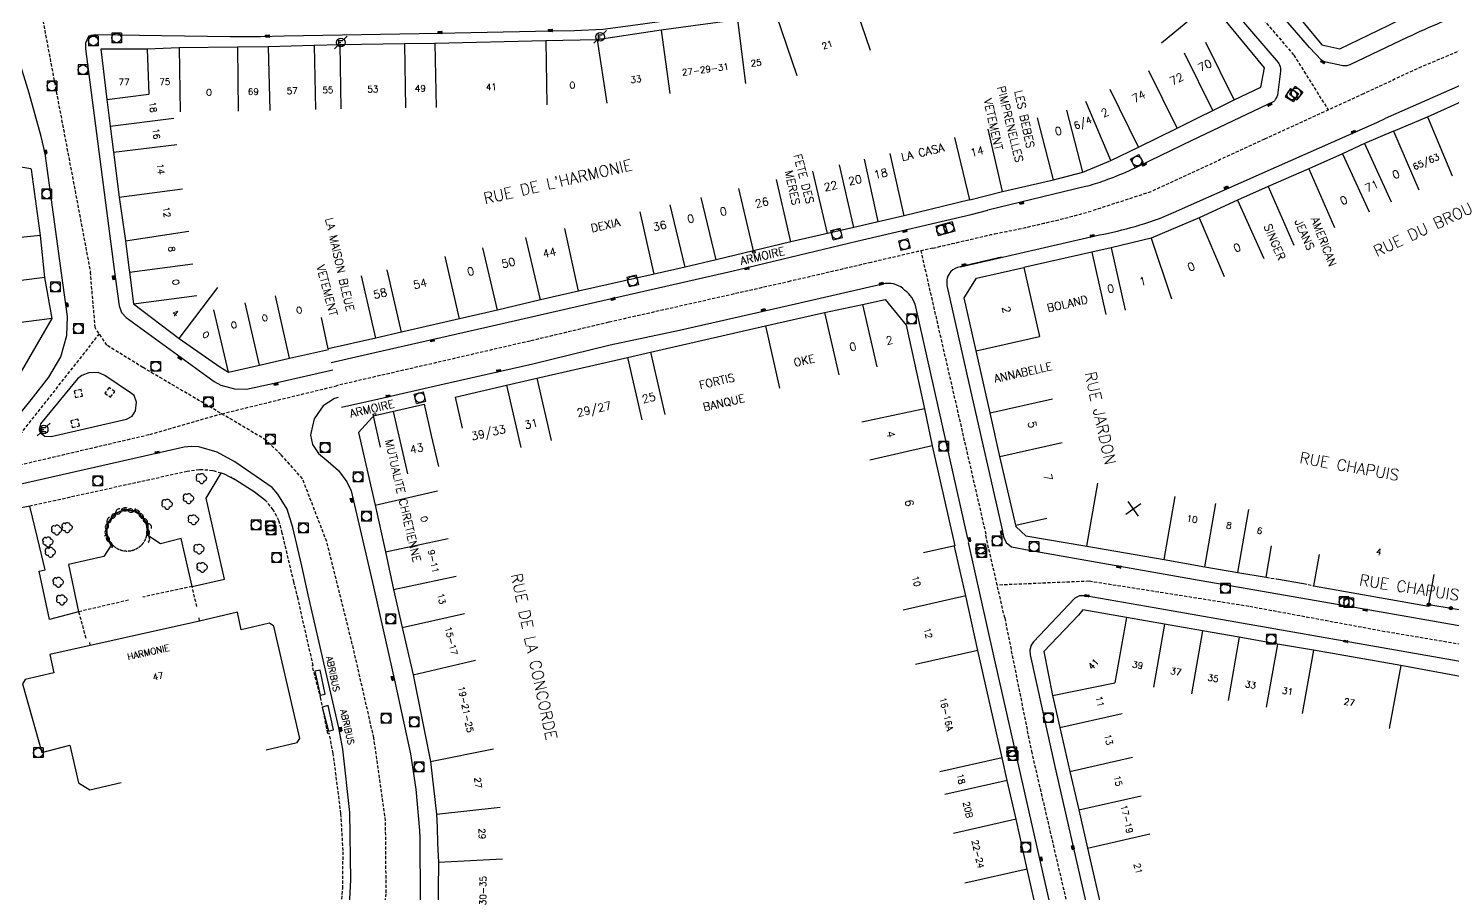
# Model space of a CAD drawing. Header units: millimetres. Extents: x 255000 to 256000, y 143000 to 144000.
# Drawn here: x 255242.5 to 255465, y 143326.7 to 143461.9 of the extents above; entities that cross this region are included whole.
import ezdxf
from ezdxf.enums import TextEntityAlignment as Align

# ---------------------------------------------------------------- set-up
doc = ezdxf.new("R2010")
doc.units = ezdxf.units.MM
doc.linetypes.add('DASHED', pattern=[0.75, 0.5, -0.25])
doc.layers.get('0').update_dxf_attribs({"linetype": 'CONTINUOUS'})
for name, color, linetype in [('W0001', 6, 'DASHED'), ('W0008', 7, 'CONTINUOUS'), ('W0100', 7, 'CONTINUOUS'), ('W0112', 1, 'DASHED'), ('W0300', 7, 'CONTINUOUS'), ('W0310', 3, 'CONTINUOUS'), ('W0322', 7, 'CONTINUOUS'), ('W0400', 7, 'CONTINUOUS'), ('W0420', 7, 'CONTINUOUS'), ('W0471', 7, 'CONTINUOUS'), ('W0984', 7, 'CONTINUOUS'), ('W0989', 7, 'CONTINUOUS'), ('W0991', 7, 'CONTINUOUS'), ('W1102', 7, 'CONTINUOUS')]:
    doc.layers.add(name, color=color, linetype=linetype)
doc.styles.get("Standard").update_dxf_attribs({"font": 'romans.shx', "width": 0.85})

# ---------------------------------------------------------------- blocks, each defined once
blk = doc.blocks.new('T420')
for p, q in [((0.75, 0.75), (-0.75, 0.75)), ((-0.75, 0.75), (-0.75, -0.75)), ((0.75, 0.75), (0.75, -0.75)), ((0.75, -0.75), (-0.75, -0.75))]:
    blk.add_line(p, q)
blk.add_ellipse((0, 0), major_axis=(-0.53, 0.53), ratio=1, start_param=3.926991, end_param=10.210176)
blk = doc.blocks.new('T400')
for p, q in [((-0.15, 0.3), (0.15, 0.3)), ((-0.15, -0.25), (-0.15, 0.3)), ((-0.15, 0.15), (0.15, 0.15)), ((-0.15, 0), (0.15, 0)), ((0.15, 0.3), (0.15, -0.25)), ((-0.15, -0.15), (0.15, -0.15)), ((-0.15, -0.25), (-0.15, -0.3)), ((-0.15, -0.3), (0.15, -0.3)), ((0.15, -0.3), (0.15, -0.25))]:
    blk.add_line(p, q)
blk = doc.blocks.new('T300')
for p, q in [((-0.8, 0.51), (-0.86, 0.34)), ((-0.86, 0.34), (-0.86, 0.17)), ((-0.86, 0.17), (-0.74, 0.06)), ((-0.69, 0.63), (-0.8, 0.51)), ((-0.8, -0.06), (-0.74, 0.06)), ((-0.74, 0.06), (-0.69, 0.11)), ((-0.57, 0.69), (-0.69, 0.63)), ((-0.46, 0.69), (-0.57, 0.69)), ((-0.29, 0.63), (-0.46, 0.69)), ((-0.29, 0.63), (-0.17, 0.74)), ((-0.23, 0.57), (-0.29, 0.63)), ((-0.17, 0.74), (-0.06, 0.8)), ((-0.06, 0.8), (0.06, 0.8)), ((0.06, 0.8), (0.23, 0.74)), ((0.23, 0.74), (0.34, 0.63)), ((0.34, 0.63), (0.4, 0.51)), ((0.46, 0.46), (0.34, 0.46)), ((0.4, 0.51), (0.4, 0.46)), ((0.57, 0.4), (0.46, 0.46)), ((0.57, 0.4), (0.69, 0.29)), ((0.69, 0.29), (0.74, 0.17)), ((0.74, 0.06), (0.69, -0.17)), ((0.74, 0.17), (0.74, 0.06)), ((-0.8, -0.17), (-0.8, -0.06)), ((-0.8, -0.23), (-0.8, -0.17)), ((-0.74, -0.34), (-0.8, -0.23)), ((-0.69, -0.4), (-0.74, -0.34)), ((-0.51, -0.46), (-0.69, -0.4)), ((-0.4, -0.46), (-0.51, -0.46)), ((-0.4, -0.46), (-0.34, -0.46)), ((-0.34, -0.46), (-0.34, -0.4)), ((-0.34, -0.51), (-0.34, -0.46)), ((-0.29, -0.63), (-0.34, -0.51)), ((-0.17, -0.74), (-0.29, -0.63)), ((-0.06, -0.8), (-0.17, -0.74)), ((0.06, -0.8), (-0.06, -0.8)), ((0.17, -0.74), (0.06, -0.8)), ((0.23, -0.69), (0.17, -0.74)), ((0.29, -0.46), (0.23, -0.46)), ((0.29, -0.63), (0.23, -0.69)), ((0.46, -0.4), (0.29, -0.46)), ((0.34, -0.51), (0.29, -0.63)), ((0.34, -0.51), (0.34, -0.46)), ((0.57, -0.34), (0.46, -0.4)), ((0.63, -0.29), (0.57, -0.34)), ((0.69, -0.17), (0.63, -0.29))]:
    blk.add_line(p, q)
blk = doc.blocks.new('T471')
for p, q in [((-0.333334, 0.333334), (-0.333334, -0.333334)), ((-0.333334, 0.333334), (0.333334, 0.333334)), ((-0.333334, 0), (0, 0)), ((0.500001, 0.500001), (1.000002, 1.000002)), ((-0.500001, -0.500001), (-1.000002, -1.000002)), ((-0.333334, -0.333334), (0.333334, -0.333334))]:
    blk.add_line(p, q)
blk.add_ellipse((0, 0), major_axis=(0.471405, 0.471405), ratio=1, start_param=5.4977871438, end_param=11.780972451)
blk = doc.blocks.new('t322o')
at = {"color": 0, "linetype": 'Continuous'}
for radius in [0.25, 0.15]:
    blk.add_circle((0, 0), radius, dxfattribs=at)
blk = doc.blocks.new('t310o')
at = {"color": 0, "linetype": 'Continuous'}
for centre, start, end in [((-0.5, 0.38), 216.8699, 323.1304), ((0.5, -0.37), 36.8699, 143.1303)]:
    blk.add_arc(centre, 0.625, start, end, dxfattribs=at)
blk = doc.blocks.new('t991o')
at = {"color": 0, "linetype": 'Continuous'}
for p, q in [((-1, 1), (1, -1)), ((-1, -1), (1, 1))]:
    blk.add_line(p, q, dxfattribs=at)

msp = doc.modelspace()

# ---------------------------------------------------------------- linework, layer by layer
at = {"layer": 'W0001'}
for p, q in [((255238.67, 143495.51), (255252.23, 143423.82)), ((255392.17, 143382.86), (255382.01, 143427.15)), ((255236.64, 143392.59), (255253.63, 143414.16)), ((255272.75, 143401.69), (255290.67, 143406.08)), ((255395.08, 143369.79), (255392.09, 143382.83))]:
    msp.add_line(p, q, dxfattribs=at)
msp.add_lwpolyline([(255573.08, 143486.92), (255564.27, 143485.84), (255542.34, 143482.87), (255529.19, 143481.13), (255521.43, 143479.78, 0.042056), (255511.03, 143476.54, 0.0106), (255492.87, 143469.29), (255474.77, 143462), (255460.18, 143455.89), (255451.13, 143451.7), (255435.67, 143444.6), (255417.92, 143436.38), (255408.79, 143433.41, -0.02142), (255393.51, 143429.82, -0.000514), (255383.86, 143427.58, 0.000437), (255374.2, 143425.34), (255361.56, 143422.39), (255333.21, 143415.99), (255320.91, 143413.06), (255290.67, 143406.08)], format="xyb", dxfattribs=at)
for points in [[(255419.19, 143482.27), (255429.63, 143470.1), (255440.24, 143457.74), (255445.62, 143449.17)], [(255297.31, 143317.26), (255298.44, 143326.86), (255298.34, 143338.1), (255296.5, 143351.08), (255293.33, 143364.98), (255289.14, 143381.74), (255285.36, 143391.55), (255281.99, 143395.33), (255279.64, 143397.58), (255275.75, 143399.92), (255260.43, 143408.92), (255254.81, 143412.39), (255252.97, 143415.15), (255252.23, 143423.82)], [(255272.75, 143401.69), (255261.35, 143398.39), (255236.11, 143392.47), (255204.47, 143385.37)], [(255469.32, 143365.15), (255454.49, 143367.65), (255433.22, 143371.59), (255408.25, 143375.53), (255393.9, 143374.92)], [(255395.08, 143369.79), (255399.24, 143348.98), (255406.9, 143316.12), (255415.22, 143280.23), (255421.93, 143246.59)]]:
    msp.add_lwpolyline(points, dxfattribs=at)
at = {"layer": 'W0008'}
for p, q in [((255453.24, 143447.18), (255454.54, 143447.83)), ((255389.83, 143432.83), (255392.44, 143433.49)), ((255289.86, 143409.72), (255295.51, 143410.99)), ((255297.29, 143404), (255291.44, 143402.69)), ((255437.52, 143375.91), (255441.77, 143375.2))]:
    msp.add_line(p, q, dxfattribs=at)
for points in [[(255478.01, 143468.28), (255468.93, 143464.97), (255466.91, 143464.26, 0.013368), (255463.17, 143462.81, 0.012532), (255458.04, 143460.52), (255449.01, 143456.21, -0.088628), (255448.39, 143456.06, -0.077714), (255447.72, 143456.09), (255445.24, 143456.64, -0.047364), (255444.91, 143456.75, -0.104594), (255444.57, 143456.93), (255442.69, 143458.92), (255432.32, 143470.94), (255420.74, 143484.54)], [(255417.63, 143480, -0.014024), (255417.92, 143479.79, -0.051582), (255418.25, 143479.52), (255426.94, 143469.27), (255437.8, 143456.56, -0.116594), (255438.11, 143455.88, -0.091328), (255438.15, 143455.21), (255437.69, 143451.47, -0.108242), (255437.42, 143450.94, -0.159723), (255437.11, 143450.49), (255424.3, 143444.4), (255414.4, 143439.62, -0.026258), (255410.65, 143438.11, -0.027074), (255407.71, 143437.18), (255392.44, 143433.49)], [(255529.74, 143476.98), (255522.76, 143476.09, 0.017106), (255519.92, 143475.68, 0.025111), (255516.36, 143474.77, 0.02875), (255512.41, 143473.36), (255494.46, 143465.51), (255476.64, 143457.58), (255454.54, 143447.83)], [(255388.19, 143424.66), (255409.87, 143429.63, 0.016469), (255415.48, 143430.96, 0.031684), (255421.44, 143433.13), (255437.53, 143440.28), (255453.24, 143447.18)], [(255394.58, 143426.14), (255388.13, 143424.65, 0.166495), (255386.67, 143423.92, 0.231647), (255386.05, 143421.74), (255389.46, 143406.46), (255394.71, 143383.37)], [(255389.34, 143382.19), (255381.17, 143418.4, 0.172662), (255379.49, 143420.98, 0.229841), (255376.45, 143422.04), (255362.41, 143418.82), (255344.28, 143414.7), (255333.44, 143412.42), (255321.34, 143409.45), (255306.83, 143406.14), (255297.29, 143404)]]:
    msp.add_lwpolyline(points, format="xyb", dxfattribs=at)
for points in [[(255389.07, 143475.69), (255379.78, 143472.48), (255364.4, 143467.16), (255362.08, 143466.41), (255359.23, 143465.61), (255357.21, 143465.21), (255354.26, 143464.75), (255337.38, 143462.41), (255332.3, 143461.73), (255327.86, 143461.5), (255324.3, 143461.46), (255306.62, 143461.12), (255282.49, 143460.7), (255278.79, 143460.6), (255274.09, 143460.58), (255263.34, 143460.74), (255253.07, 143460.88), (255252.37, 143460.77), (255251.82, 143460.45), (255251.46, 143459.61), (255251.45, 143458.7), (255255.94, 143424.23)], [(255247.76, 143423.31), (255245.14, 143442.34), (255244.54, 143445), (255242.67, 143451.77), (255240.73, 143458.04)], [(255153.8, 143433.95), (255172.64, 143425.43), (255201.88, 143412.32), (255228.31, 143400.75), (255235.14, 143397.69), (255236.44, 143397.65), (255237.99, 143398.27), (255239.29, 143399.27), (255242.95, 143403.86), (255245.75, 143407.39), (255247.61, 143410.57), (255248.53, 143413.92), (255248.64, 143416.89), (255247.76, 143423.31)], [(255295.51, 143410.99), (255315.01, 143415.42), (255332.98, 143419.56), (255352.42, 143423.98), (255371.96, 143428.64), (255389.83, 143432.83)], [(255255.94, 143424.23), (255256.7, 143418.55), (255257.08, 143417.52), (255257.8, 143416.72), (255271.58, 143406.73)], [(255257.89, 143400.84), (255258.76, 143401.31), (255259.26, 143402.16), (255259.45, 143403.51), (255259.08, 143404.55), (255258.67, 143404.87), (255254.49, 143407.66), (255253.44, 143408.13), (255251.98, 143408.09), (255250.89, 143407.67), (255250.19, 143407.16), (255245.16, 143400.99), (255244.44, 143400.1), (255244.31, 143399.69), (255244.47, 143398.64), (255245.13, 143398.17), (255246.11, 143398.14), (255257.89, 143400.84)], [(255271.58, 143406.73), (255272.59, 143406.15), (255274.74, 143405.58), (255276.63, 143405.53), (255281.42, 143406.58), (255290.12, 143408.57)], [(255290.95, 143404.23), (255290.37, 143404.1), (255288.57, 143402.93), (255287.18, 143400.89), (255286.65, 143398.59), (255286.59, 143398.34)], [(255286.26, 143373.42), (255285.28, 143377.96), (255283.85, 143383.95), (255282.98, 143386.77), (255281.51, 143389.13), (255280.6, 143390.17), (255274.79, 143394.17), (255272.01, 143395.69), (255269.16, 143396.51), (255268.04, 143396.6), (255266.9, 143396.46), (255236.05, 143389.51)], [(255286.59, 143398.34), (255286.95, 143396.89), (255287.84, 143395.47), (255289.39, 143394.24), (255291, 143392.82), (255292.29, 143391.06), (255292.97, 143389.65), (255296.43, 143374.64), (255299.83, 143359.62), (255302.24, 143348.56), (255303.07, 143343.06), (255303.64, 143336.59), (255303.68, 143335.4)], [(255268.12, 143374.71), (255273.17, 143375.85), (255270.3, 143388.52), (255272.67, 143392.4)], [(255279.62, 143388.11), (255278.73, 143388.79), (255277.95, 143389.37), (255274.96, 143391.33), (255273.2, 143392.27), (255272.67, 143392.4)], [(255242.74, 143387.25), (255238.37, 143386.35), (255237.97, 143386.22)], [(255255.59, 143381.3), (255254.34, 143379.41), (255248.82, 143378.14), (255250.38, 143370.76), (255245.82, 143369.54), (255244.2, 143377.09), (255245.16, 143377.3), (255243.98, 143382.3), (255242.74, 143387.25)], [(255394.68, 143383.36), (255394.74, 143383.14), (255394.93, 143382.36), (255395.29, 143381.58), (255396.13, 143380.9), (255398.89, 143380.36)], [(255268.12, 143374.71), (255266.4, 143382.2), (255263.16, 143381.39), (255261.06, 143382.8)], [(255412.99, 143277.35), (255405.32, 143311.2), (255393.37, 143363.89), (255389.41, 143381.57)], [(255398.89, 143380.36), (255425.44, 143375.68), (255452.11, 143371.05), (255469.6, 143368.01)], [(255285.66, 143295.02), (255286.65, 143297.69), (255290.55, 143309.86), (255291.84, 143316.02), (255292.53, 143321.78), (255292.93, 143328.86), (255292.75, 143339.38), (255291.68, 143349.31), (255291.06, 143352.62), (255286.26, 143373.42)], [(255417.22, 143371.59), (255408.85, 143373.05), (255407.49, 143373.27), (255406.78, 143373.23), (255406.04, 143372.87), (255399.58, 143366.06), (255399.2, 143365.53), (255398.98, 143364.74), (255399.07, 143364.04), (255402.93, 143346.6), (255413.07, 143302.1), (255418.82, 143276.96), (255419.01, 143275.87)], [(255469.04, 143362.5), (255468.02, 143362.68), (255417.22, 143371.59)], [(255303.68, 143335.4), (255303.76, 143325.83), (255303.03, 143317.81), (255301.81, 143311.14), (255300.5, 143306.14), (255292.9, 143280.32), (255291.86, 143275.99), (255291.2, 143270.46), (255290.84, 143261.37), (255291.05, 143254.09), (255292.36, 143244.57), (255293.83, 143237.28), (255295.44, 143231.29), (255296.56, 143228.09), (255298.29, 143224.12)]]:
    msp.add_lwpolyline(points, dxfattribs=at)
at = {"layer": 'W0100'}
for p, q in [((255389.65, 143435.14), (255394.74, 143436.42)), ((255289.38, 143411.85), (255288.31, 143416.74)), ((255296.38, 143401.35), (255304.36, 143403.19)), ((255304.36, 143403.19), (255305.48, 143398.32)), ((255309.21, 143404.31), (255310.33, 143399.46)), ((255296.38, 143401.35), (255297.5, 143396.48)), ((255396.79, 143384.27), (255401.66, 143385.39)), ((255387.27, 143381.08), (255382.4, 143379.98))]:
    msp.add_line(p, q, dxfattribs=at)
for points in [[(255394.74, 143436.42), (255402.69, 143438.26), (255407.27, 143439.43), (255411.65, 143441.28), (255415.97, 143443.36), (255422.03, 143446.33), (255430.92, 143450.72), (255435.1, 143452.74), (255435.69, 143455.73), (255430.27, 143462.3), (255427.3, 143465.95), (255421.02, 143473.62), (255417.17, 143478.21)], [(255455.8, 143445.86), (255461.14, 143448.09), (255470.15, 143452.17), (255477.42, 143455.39), (255482.62, 143457.65), (255487.44, 143459.71), (255496.47, 143463.73), (255501.41, 143465.95), (255506.32, 143468.12), (255515.11, 143472.01), (255517.61, 143473.16), (255520.4, 143473.62), (255524.59, 143474.07), (255530.08, 143474.78), (255535.03, 143475.45)], [(255439.15, 143465.94), (255444.64, 143459.34), (255447.46, 143458.69), (255455.01, 143462.35), (255460.4, 143465.03), (255465.01, 143467.74)], [(255353.33, 143463.22), (255341.42, 143461.62), (255331.41, 143460.11), (255323.37, 143459.96), (255306.04, 143459.56), (255301.29, 143459.48), (255291.2, 143459.33), (255287.16, 143459.24), (255279.99, 143459.05), (255275.2, 143458.99), (255266.11, 143458.85), (255261.1, 143458.67), (255253.84, 143458.65), (255254.8, 143450.82), (255255.33, 143446.64), (255255.82, 143442.56), (255256.71, 143435.56), (255257.73, 143428.73), (255258.23, 143424.49)], [(255455.8, 143445.86), (255451.31, 143443.9), (255447.86, 143442.33), (255442.61, 143439.97), (255436.24, 143437.2), (255431.46, 143435.05), (255425.45, 143432.33), (255417.95, 143429.15), (255411.7, 143427.61), (255408.69, 143426.93), (255398.06, 143424.53)], [(255245.1, 143423.01), (255244.43, 143429.57), (255243.01, 143439.85), (255242.92, 143439.96), (255232.11, 143441.81), (255231.27, 143436.88)], [(255154.87, 143436.17), (255158.1, 143434.63), (255171.21, 143428.79), (255178.75, 143425.42), (255183.88, 143423.14), (255189.03, 143420.84), (255194.2, 143418.54), (255199.71, 143416.08), (255206.51, 143413.05), (255213.16, 143410.08), (255218.41, 143407.74), (255223.54, 143405.46), (255236.36, 143399.74), (255238.95, 143404.08), (255241.45, 143408.28), (255246.23, 143416.58), (255245.1, 143423.01), (255245.1, 143423.01)], [(255389.65, 143435.14), (255379.38, 143432.61), (255371.48, 143430.82), (255361.68, 143428.55), (255355.84, 143427.16), (255349.99, 143425.77), (255345.15, 143424.6), (255340.33, 143423.5), (255328.51, 143420.87), (255322.54, 143419.48), (255315.81, 143417.9), (255309.89, 143416.54), (255300.85, 143414.43), (255296.84, 143413.49), (255289.38, 143411.85)], [(255258.23, 143424.49), (255258.31, 143423.82), (255258.95, 143418.89), (255266.1, 143413.45), (255272.44, 143409.04), (255273.79, 143408.18)], [(255396.79, 143384.27), (255394.32, 143395.01), (255392.79, 143401.82), (255390.6, 143411.55), (255388.74, 143419.8), (255390.68, 143422.86), (255398.06, 143424.53)], [(255309.21, 143404.31), (255317.25, 143406.17), (255321.95, 143407.25), (255336.14, 143410.49), (255339.74, 143411.32), (255357.68, 143415.42), (255366.94, 143417.54), (255372.87, 143418.79), (255376.38, 143419.57), (255379.67, 143415.54), (255382.52, 143402.46), (255383.75, 143396.67), (255387.27, 143381.08)], [(255273.79, 143408.18), (255278.67, 143409.31), (255283.35, 143410.36), (255289.41, 143411.72)], [(255296.42, 143401.15), (255296.25, 143401.11), (255294.09, 143398.78)], [(255294.09, 143398.78), (255296.74, 143387.4), (255298.33, 143380.1), (255299.59, 143374.23), (255300.93, 143368.28), (255302.66, 143360.92), (255305.38, 143347.38), (255306.29, 143339.15), (255306.38, 143337.08), (255306.46, 143334.62)], [(255396.75, 143384.25), (255396.79, 143384.07), (255398.36, 143382.64)], [(255410.78, 143276.53), (255408.68, 143285.82), (255406.88, 143293.82), (255404.88, 143302.71), (255398.6, 143330.55), (255396.85, 143338.33), (255395.48, 143344.41), (255394.67, 143347.96), (255390.9, 143364.7), (255388.98, 143373.23), (255387.24, 143380.94)], [(255398.36, 143382.64), (255407.93, 143380.99), (255420.01, 143378.9), (255426.34, 143377.8), (255431.5, 143376.91), (255435.93, 143376.14), (255436.78, 143381.07)], [(255444.19, 143379.73), (255443.32, 143374.81), (255461.3, 143371.65), (255462.16, 143376.58)], [(255275.21, 143370.71), (255269.26, 143369.31), (255245.88, 143364.06), (255246.49, 143361.24)], [(255279.68, 143349.2), (255284.55, 143350.32), (255284.93, 143350.96), (255280.91, 143368.49), (255280.23, 143368.96), (255275.8, 143367.96), (255275.21, 143370.71)], [(255406.58, 143370.25), (255401.17, 143364.57), (255402.55, 143357.7), (255403.7, 143352.66), (255405.27, 143345.8), (255406.64, 143339.79), (255408, 143333.84), (255410.19, 143324.28), (255412.45, 143314.42), (255414.5, 143305.45), (255416.77, 143295.54), (255419, 143285.77), (255420.39, 143279.7), (255420.85, 143277.69)], [(255468.48, 143360.24), (255456.96, 143362.34), (255443.3, 143364.74), (255437.68, 143365.72), (255431.71, 143366.77), (255426, 143367.77), (255420.06, 143368.81), (255414.09, 143369.86), (255407.27, 143371.06), (255406.58, 143370.25)], [(255246.49, 143361.24), (255242.04, 143360.17), (255241.61, 143359.48), (255244.65, 143348.76)], [(255288.11, 143357.72), (255288.92, 143357.9), (255288.14, 143361.65), (255287.29, 143361.46), (255288.11, 143357.72)], [(255289.42, 143352.11), (255290.22, 143352.33), (255289.36, 143356.09), (255288.41, 143355.83), (255289.42, 143352.11)], [(255244.65, 143348.76), (255249.02, 143349.94), (255250.38, 143344.05), (255252.16, 143342.94), (255257.03, 143344.07)], [(255306.46, 143334.62), (255306.62, 143331.64), (255306.51, 143322.92), (255305.59, 143316.03), (255304.26, 143309.26), (255303.48, 143306.71), (255300.65, 143296.99), (255300.54, 143297.02), (255299.08, 143291.99), (255299.23, 143291.96), (255295.2, 143278.61), (255294.48, 143275.54), (255293.52, 143265.5), (255293.88, 143265.5), (255293.72, 143258.58), (255294.22, 143251.91), (255293.93, 143251.84), (255294.67, 143246.53), (255295.06, 143246.59), (255295.47, 143243.64), (255296.14, 143239.98), (255297.92, 143232.8), (255300.62, 143225.61), (255301.32, 143223.86)]]:
    msp.add_lwpolyline(points, dxfattribs=at)
at = {"layer": 'W0112'}
for p, q in [((255356.03, 143427.1), (255355.64, 143427.01)), ((255355.64, 143427.01), (255355.69, 143426.77)), ((255356.09, 143426.86), (255355.69, 143426.77)), ((255356.03, 143427.1), (255356.09, 143426.86)), ((255296.38, 143401.65), (255296.77, 143401.74)), ((255296.45, 143401.36), (255296.38, 143401.65)), ((255296.77, 143401.74), (255296.84, 143401.45)), ((255274.96, 143391.33), (255274.14, 143391.8)), ((255278.73, 143388.79), (255277.95, 143389.37)), ((255435.93, 143376.14), (255437.52, 143375.91)), ((255441.77, 143375.2), (255443.32, 143374.81)), ((255269.26, 143369.31), (255269.2, 143369.81)), ((255252.18, 143365.47), (255252.13, 143365.98))]:
    msp.add_line(p, q, dxfattribs=at)
for points in [[(255249.89, 143404.22), (255250.98, 143404.44), (255250.76, 143405.47), (255249.68, 143405.25), (255249.89, 143404.22)], [(255254.5, 143404.91), (255255.38, 143404.28), (255256.02, 143405.16), (255255.14, 143405.8), (255254.5, 143404.91)], [(255249.4, 143399.55), (255250.54, 143399.81), (255250.28, 143400.86), (255249.16, 143400.61), (255249.4, 143399.55)], [(255273.2, 143392.27), (255272.67, 143392.4), (255271.33, 143392.8), (255269.25, 143392.96), (255267.36, 143392.68), (255242.74, 143387.25)], [(255284.66, 143372.8), (255284, 143375.44), (255282.2, 143383.06), (255281.68, 143385), (255280.78, 143386.7), (255279.62, 143388.11)], [(255268.84, 143371.57), (255268.12, 143374.71), (255260.43, 143373.04)], [(255258.19, 143372.57), (255250.38, 143370.76), (255251.5, 143366.61)], [(255285.61, 143298.64), (255287.28, 143302.95), (255289.02, 143309.22), (255290.42, 143315.38), (255291.2, 143321.37), (255291.64, 143327.52), (255291.71, 143333.45), (255291.36, 143339.25), (255290.17, 143348.63), (255289.53, 143351.72), (255289.31, 143351.75), (255288.25, 143357.17), (255286.89, 143362.34), (255287.03, 143362.34), (255284.66, 143372.8)]]:
    msp.add_lwpolyline(points, dxfattribs=at)
msp.add_lwpolyline([(255254.86, 143382.7, 0.049129), (255255.06, 143382.11, 0.049129), (255255.37, 143381.57, 0.049128), (255255.78, 143381.1, 0.049127), (255256.28, 143380.73, 0.049126), (255256.84, 143380.45, 0.049125), (255257.44, 143380.29, 0.049125), (255258.06, 143380.25, 0.049124), (255258.67, 143380.33, 0.049124), (255259.26, 143380.53, 0.049125), (255259.8, 143380.84, 0.049125), (255260.27, 143381.25, 0.049126), (255260.65, 143381.75, 0.049127), (255260.92, 143382.31, 0.049128), (255261.08, 143382.91, 0.049129), (255261.12, 143383.53, 0.049129), (255261.04, 143384.15, 0.049129), (255260.84, 143384.74, 0.049129), (255260.53, 143385.27, 0.049128), (255260.12, 143385.74, 0.049127), (255259.62, 143386.12, 0.049126), (255259.07, 143386.39, 0.049125), (255258.47, 143386.55, 0.049125), (255257.84, 143386.59, 0.049124), (255257.23, 143386.51, 0.049124), (255256.64, 143386.31, 0.049125), (255256.1, 143386, 0.049125), (255255.63, 143385.59, 0.049126), (255255.25, 143385.1, 0.049127), (255254.98, 143384.54, 0.049128), (255254.82, 143383.94, 0.049129), (255254.78, 143383.32, 0.049129)], format="xyb", close=True, dxfattribs=at)
at = {"layer": 'W0310'}
msp.add_lwpolyline([(255261.24, 143382.61), (255261.23, 143384.45), (255259.7, 143386.33), (255257.6, 143386.77), (255256.19, 143386.12), (255255, 143384.82), (255254.67, 143383.54), (255254.92, 143382.29), (255255.42, 143381.13)], dxfattribs=at)
at = {"layer": 'W0322'}
msp.add_line((255461.34, 143371.88), (255468.93, 143370.65), dxfattribs=at)
at = {"layer": 'W1102'}
for p, q in [((255370.82, 143467.93), (255374.06, 143458.48)), ((255427.3, 143465.95), (255419.56, 143459.62)), ((255353.33, 143463.22), (255354.58, 143453.3)), ((255359.37, 143464.01), (255362.62, 143454.55)), ((255341.42, 143461.62), (255342.75, 143451.71)), ((255266.11, 143458.85), (255266.26, 143448.85)), ((255275.2, 143458.99), (255275.33, 143448.99)), ((255279.99, 143459.05), (255280.25, 143449.06)), ((255287.16, 143459.24), (255287.38, 143449.24)), ((255291.2, 143459.33), (255291.36, 143449.33)), ((255301.29, 143459.48), (255301.44, 143449.48)), ((255306.04, 143459.56), (255306.27, 143449.56)), ((255323.37, 143459.96), (255323.56, 143449.96)), ((255331.41, 143460.11), (255332.91, 143450.22)), ((255430.92, 143450.72), (255426.49, 143459.69)), ((255261.1, 143458.67), (255261.35, 143451.63)), ((255427.61, 143449.08), (255423.17, 143458.04)), ((255422.03, 143446.33), (255417.6, 143455.29)), ((255415.97, 143443.36), (255411.57, 143452.34)), ((255254.8, 143450.82), (255261.35, 143451.63)), ((255411.65, 143441.28), (255407.75, 143450.49)), ((255255.33, 143446.64), (255265.25, 143447.89)), ((255402.69, 143438.26), (255400.22, 143447.95)), ((255407.27, 143439.43), (255404.8, 143449.12)), ((255461.14, 143448.09), (255464.99, 143438.86)), ((255394.74, 143436.42), (255392.49, 143446.17)), ((255455.8, 143445.86), (255459.8, 143436.7)), ((255255.82, 143442.56), (255265.75, 143443.75)), ((255389.65, 143435.14), (255387.26, 143444.85)), ((255451.31, 143443.9), (255455.46, 143434.8)), ((255375.32, 143431.71), (255373.17, 143441.48)), ((255379.38, 143432.61), (255377.17, 143442.36)), ((255447.86, 143442.33), (255452.01, 143433.23)), ((255367.37, 143429.87), (255365.11, 143439.61)), ((255371.48, 143430.82), (255369.27, 143440.57)), ((255442.61, 143439.97), (255446.61, 143430.8)), ((255256.71, 143435.56), (255266.63, 143436.82)), ((255355.84, 143427.16), (255353.53, 143436.89)), ((255361.68, 143428.55), (255359.42, 143438.29)), ((255436.24, 143437.2), (255440.24, 143428.03)), ((255345.15, 143424.6), (255342.8, 143434.32)), ((255349.99, 143425.77), (255347.67, 143435.49)), ((255431.46, 143435.05), (255435.58, 143425.94)), ((255340.33, 143423.5), (255338.11, 143433.25)), ((255425.45, 143432.33), (255429.36, 143423.12)), ((255257.73, 143428.73), (255267.62, 143430.21)), ((255328.51, 143420.87), (255326.34, 143430.64)), ((255244.43, 143429.57), (255234.48, 143428.56)), ((255315.81, 143417.9), (255313.53, 143427.64)), ((255322.54, 143419.48), (255320.26, 143429.22)), ((255411.7, 143427.61), (255413.9, 143417.86)), ((255417.95, 143429.15), (255421.13, 143419.67)), ((255309.89, 143416.54), (255307.65, 143426.29)), ((255408.69, 143426.93), (255410.89, 143417.18)), ((255258.31, 143423.82), (255268.23, 143425.1)), ((255296.84, 143413.49), (255294.56, 143423.22)), ((255300.85, 143414.43), (255298.57, 143424.16)), ((255398.06, 143424.53), (255400.49, 143413.77)), ((255245.1, 143423.01), (255235.39, 143421.78)), ((255266.1, 143413.45), (255272.16, 143421.4)), ((255258.95, 143418.89), (255268.87, 143420.17)), ((255278.67, 143409.31), (255276.41, 143419.05)), ((255283.35, 143410.36), (255281.16, 143420.12)), ((255372.87, 143418.79), (255375.09, 143409.04)), ((255246.23, 143416.58), (255236.52, 143415.34)), ((255273.79, 143408.18), (255271.53, 143417.92)), ((255366.94, 143417.54), (255369.17, 143407.79)), ((255357.68, 143415.42), (255359.91, 143405.68)), ((255390.6, 143411.55), (255400.49, 143413.77)), ((255336.14, 143410.49), (255338.37, 143400.75)), ((255339.74, 143411.32), (255341.98, 143401.57)), ((255317.25, 143406.17), (255319.5, 143396.42)), ((255321.95, 143407.25), (255324.2, 143397.51)), ((255392.79, 143401.82), (255402.55, 143404.01)), ((255299.51, 143402.07), (255301.76, 143392.33)), ((255382.52, 143402.46), (255372.74, 143400.38)), ((255305.48, 143398.32), (255306.6, 143393.45)), ((255383.75, 143396.67), (255374, 143394.46)), ((255394.32, 143395.01), (255404.07, 143397.2)), ((255407.93, 143380.99), (255409.64, 143390.84)), ((255296.74, 143387.4), (255306.48, 143389.67)), ((255420.01, 143378.9), (255421.72, 143388.75)), ((255426.34, 143377.8), (255428.05, 143387.66)), ((255431.5, 143376.91), (255433.21, 143386.76)), ((255298.33, 143380.1), (255308.1, 143382.23)), ((255299.59, 143374.23), (255309.37, 143376.33)), ((255388.98, 143373.23), (255379.22, 143371.03)), ((255300.93, 143368.28), (255310.69, 143370.48)), ((255414.09, 143369.86), (255412.3, 143359.65)), ((255420.06, 143368.81), (255418.33, 143358.96)), ((255426, 143367.77), (255424.27, 143357.92)), ((255431.71, 143366.77), (255429.99, 143356.92)), ((255437.68, 143365.72), (255435.95, 143355.87)), ((255302.66, 143360.92), (255312.4, 143363.21)), ((255390.9, 143364.7), (255381.15, 143362.5)), ((255443.3, 143364.74), (255441.57, 143354.89)), ((255456.96, 143362.34), (255455.17, 143352.51)), ((255402.55, 143357.7), (255412.3, 143359.65)), ((255403.7, 143352.66), (255413.45, 143354.89)), ((255305.38, 143347.38), (255315.18, 143349.35)), ((255394.67, 143347.96), (255384.92, 143345.77)), ((255405.27, 143345.8), (255415.02, 143348.03)), ((255395.48, 143344.41), (255385.72, 143342.21)), ((255406.64, 143339.79), (255416.39, 143342.02)), ((255306.29, 143339.15), (255316.23, 143340.25)), ((255396.85, 143338.33), (255387.09, 143336.13)), ((255408, 143333.84), (255417.75, 143336.07)), ((255306.62, 143331.64), (255316.6, 143332.14)), ((255398.6, 143330.55), (255388.85, 143328.35))]:
    msp.add_line(p, q, dxfattribs=at)

# ---------------------------------------------------------------- block references
at = {"layer": 'W0300'}
for p in [(255269.61, 143391.57), (255264.24, 143387.55), (255267.59, 143388.43), (255268.35, 143385.13), (255246.99, 143383.52), (255248.61, 143383.89), (255245.62, 143381.65), (255269.23, 143380.54), (255246, 143380.03), (255269.73, 143377.68), (255247.24, 143375.35), (255247.79, 143372.6)]:
    msp.add_blockref('T300', p, dxfattribs=at)
at = {"layer": 'W0310'}
for p, rotation in [((255254.93, 143384.55), 255.4702017246985), ((255255.49, 143385.36), 227.6848492472302), ((255256.16, 143386.09), 227.6848492472302), ((255257.06, 143386.52), 204.4776707972086), ((255258, 143386.68), 168.3241323040485), ((255258.98, 143386.48), 168.3241323040485), ((255259.87, 143386.13), 129.040984989918), ((255260.5, 143385.35), 129.040984989918), ((255261.13, 143384.57), 129.040984989918), ((255254.68, 143383.58), 255.4702017246985), ((255254.85, 143382.6), 281.1515600224431), ((255261.23, 143383.61), 90.55926858819991), ((255261.24, 143382.61), 90.55926858819991), ((255255.19, 143381.67), 293.671109979489)]:
    msp.add_blockref('t310o', p, dxfattribs=dict(at, rotation=rotation))
at = {"layer": 'W0322', "rotation": 350.8032741155426}
for p in [(255461.34, 143371.88), (255464.79, 143371.32)]:
    msp.add_blockref('t322o', p, dxfattribs=at)
at = {"layer": 'W0400'}
for p, rotation in [((255306.86, 143461.25), 90), ((255324.1, 143461.56), 90), ((255279.91, 143460.69), 91.66610756331846), ((255444.78, 143456.66), 64.14719440655728), ((255436.46, 143450.01), 294.0537082665375), ((255449.56, 143445.73), 293.3710718401297), ((255245.23, 143442.6), 12.65420080474787), ((255416.91, 143440.66), 119.1267579617164), ((255429.67, 143437.03), 297.884214956864), ((255397.74, 143434.62), 105.5435880800687), ((255379.49, 143430.24), 102.7669795786752), ((255408.75, 143429.49), 282.2776971562485), ((255255.86, 143422.99), 7.730835092309186), ((255354.8, 143424.39), 105.4129948631381), ((255388.7, 143424.96), 286.3767395639832), ((255375.79, 143422.02), 285.1266373609525), ((255248.56, 143418.73), 8.6813761275063), ((255333.91, 143419.63), 104.1493552251724), ((255357.35, 143417.89), 285.9935522911672), ((255305.67, 143413.17), 103.0896377150666), ((255266.22, 143410.37), 54.82430740634703), ((255315.99, 143408.41), 283.4790727897403), ((255281.23, 143406.33), 102.5500509502166), ((255298.72, 143404.46), 283.0690428734861), ((255262.68, 143395.66), 102.8042660652867), ((255293.05, 143388.2), 12.99461679191649), ((255394.62, 143383.07), 194.4656023184113), ((255389.55, 143382.05), 12.64191266802843), ((255412.94, 143377.77), 79.63825605290317), ((255407.93, 143373.27), 80.94399450679298), ((255451.43, 143371.04), 79.68145296250586), ((255448.37, 143366.14), 79.90583959744961), ((255299.44, 143360.37), 12.46530891460386), ((255291.29, 143352.4), 10.33236605335161), ((255405.73, 143333.93), 13.24339953419831), ((255400.75, 143332.15), 12.7219199510569)]:
    msp.add_blockref('T400', p, dxfattribs=dict(at, rotation=rotation))
at = {"layer": 'W0420'}
for p in [(255256.31, 143460.42), (255252.69, 143459.95), (255251.07, 143455.44), (255246.21, 143452.91), (255245.41, 143436.05), (255246.74, 143421.48), (255380.51, 143416.51), (255250.32, 143414.99), (255262.43, 143409.08), (255270.66, 143403.55), (255280.33, 143397.68), (255288.87, 143396.4), (255385.52, 143396.61), (255253.37, 143391.2), (255294.02, 143391.8), (255295.35, 143385.69), (255278.1, 143384.3), (255280.31, 143384.18), (255280.45, 143383.51), (255285.48, 143383.83), (255391.31, 143380.58), (255393.88, 143381.82), (255399.66, 143380.92), (255281.3, 143379.2), (255391.48, 143379.98), (255429.55, 143374.4), (255448.1, 143372.33), (255448.83, 143372.15), (255299.12, 143369.61), (255436.71, 143366.47), (255298.39, 143354.12), (255302.81, 143353.52), (255401.89, 143354.19), (255396.17, 143348.88), (255244.08, 143348.73), (255396.36, 143348.26), (255303.58, 143346.5), (255398.36, 143333.96)]:
    msp.add_blockref('T420', p, dxfattribs=at)
for p, rotation in [((255439.96, 143451.5), 56.51723721281491), ((255440.61, 143451.81), 52.03455673977888), ((255415.76, 143441.18), 209.9167289896981), ((255368.82, 143429.77), 194.7361691064812), ((255385.21, 143430.43), 14.86048720079743), ((255386.36, 143430.73), 16.02716547330565), ((255379.41, 143428.11), 14.44094966121857), ((255336.95, 143422.43), 12.69772146049124), ((255303.71, 143404.22), 193.2530481697263)]:
    msp.add_blockref('T420', p, dxfattribs=dict(at, rotation=rotation))
at = {"layer": 'W0471'}
for p in [(255331.87, 143460.59), (255291.34, 143459.69), (255244.93, 143399.24)]:
    msp.add_blockref('T471', p, dxfattribs=at)
at = {"layer": 'W0991', "rotation": 80.19061273109986}
msp.add_blockref('t991o', (255415.17, 143386.84), dxfattribs=at)

# ---------------------------------------------------------------- texts
at = {"layer": 'W0984'}
for s, height, rotation, p in [('PIMPRENELLES', 1.25, 283.9045, (255395.94, 143446.94)), ('LES BEBES', 1.25, 282.1058, (255398.18, 143447.73)), ('VETEMENT', 1.25, 282.5704, (255393.29, 143446.92)), ('LA CASA', 1.25, 13.4226, (255382.26, 143442.56)), ('FETE DES', 1.25, 284.7074, (255363.7, 143438.4)), ('MERES', 1.25, 282.417, (255361.92, 143437.03)), ('LA MAISON BLEUE', 1.25, 282.8817, (255291.18, 143425.02)), ('DEXIA', 1.25, 12.8799, (255332.69, 143431.15)), ('AMERICAN', 1.25, 291.0444, (255444.93, 143428.58)), ('SINGER', 1.25, 293.0013, (255437.26, 143428.53)), ('JEANS', 1.25, 294.2896, (255441.93, 143429.69)), ('ARMOIRE', 1.25, 13.3209, (255357.24, 143426.36)), ('VETEMENT', 1.25, 284.8574, (255289.21, 143420.97)), ('OKE', 1.25, 12.4929, (255363.75, 143410.02)), ('ANNABELLE', 1.25, 12.6033, (255397.95, 143408.17)), ('FORTIS', 1.25, 12.8538, (255350.12, 143406.78)), ('ARMOIRE', 1.25, 13.005, (255296.22, 143402.5)), ('BANQUE', 1.25, 12.8538, (255351.22, 143403.37)), ('MUTUALITE CHRETIENNE', 1.25, 283.005, (255301.07, 143388.13)), ('HARMONIE', 1, 12.6629, (255261.29, 143364.44)), ('ABRIBUS', 1, 281.7268, (255290.13, 143361.04)), ('ABRIBUS', 1, 282.9424, (255292.37, 143352.74))]:
    msp.add_text(s, height=height, rotation=rotation, dxfattribs=at).set_placement(p, align=Align.MIDDLE)
at = {"layer": 'W0989'}
for s, rotation, p in [("RUE DE L'HARMONIE", 13.0095, (255325.26, 143437.96)), ('RUE DU BROU', 24.858, (255460.45, 143430.49)), ('RUE JARDON', 282.492, (255410.04, 143401)), ('RUE CHAPUIS', 349.774, (255448.95, 143393.47)), ('RUE DE LA CONCORDE', 282.1051, (255321.53, 143363.79)), ('RUE CHAPUIS', 351.0756, (255458.3, 143374.55))]:
    msp.add_text(s, height=1.75, rotation=rotation, dxfattribs=at).set_placement(p, align=Align.MIDDLE)
at = {"layer": 'W0991'}
for s, height, rotation, p in [('21', 1, 18.9337, (255367.37, 143459.35)), ('25', 1, 7.184, (255356.24, 143456.53)), ('70', 1.25, 26.1639, (255426.35, 143456.12)), ('33', 1, 8.5865, (255337.46, 143453.95)), ('27-29-31', 1, 7.6466, (255348.31, 143455.49)), ('72', 1.25, 26.1639, (255421.93, 143454.01)), ('77', 1, 0.1894, (255257.49, 143453.54)), ('75', 1, 2.0474, (255263.85, 143453.56)), ('O', 1, 0.8946, (255270.76, 143451.92)), ('69', 1, 0.7531, (255277.69, 143452.02)), ('57', 1, 1.4708, (255283.75, 143452.15)), ('55', 1, 1.2608, (255289.33, 143452.28)), ('53', 1, 0.8921, (255296.35, 143452.41)), ('49', 1, 0.8908, (255303.77, 143452.52)), ('41', 1, 1.316, (255314.87, 143452.76)), ('O', 1, 1.1109, (255327.53, 143453.04)), ('74', 1.25, 26.0568, (255416.01, 143451.27)), ('18', 1, 277.1605, (255262.01, 143449.61)), ('6/4', 1.1, 22.9221, (255407.3, 143447.09)), ('2', 1.25, 26.0568, (255410.72, 143448.76)), ('16', 1, 276.8605, (255262.52, 143445.44)), ('0', 1.25, 14.301, (255403.45, 143445.86)), ('14', 1.25, 13.7034, (255390.75, 143442.68)), ('65/63', 1, 23.535, (255460.93, 143441)), ('14', 1, 277.2157, (255263.21, 143439.94)), ('20', 1.25, 12.2805, (255371.7, 143438.2)), ('18', 1.25, 12.2805, (255375.72, 143439.23)), ('0', 1.25, 23.535, (255456.2, 143439.1)), ('22', 1.25, 13.0536, (255367.89, 143437.27)), ('71', 1.25, 23.535, (255452.43, 143437.27)), ('26', 1.25, 13.2759, (255357.14, 143434.7)), ('0', 1.25, 23.535, (255448.04, 143435.06)), ('12', 1, 278.5463, (255264.14, 143433.19)), ('0', 1.25, 13.2759, (255346.01, 143432.16)), ('0', 1.25, 13.2759, (255351.12, 143433.3)), ('36', 1.25, 13.3839, (255341.17, 143431.05)), ('8', 1, 276.7185, (255264.93, 143427.43)), ('44', 1.25, 12.8799, (255323.94, 143426.87)), ('0', 1.25, 23.0013, (255431.38, 143427.66)), ('50', 1.25, 12.8799, (255317.54, 143425.29)), ('0', 1.25, 12.8799, (255311.62, 143423.94)), ('0', 1.25, 23.0013, (255424.21, 143424.69)), ('O', 1, 277.3738, (255265.57, 143422.25)), ('58', 1.25, 12.8799, (255297.49, 143420.49)), ('54', 1.25, 12.8799, (255303.74, 143422.01)), ('0', 1.25, 12.7134, (255411.62, 143421.24)), ('1', 1.25, 12.7134, (255416.62, 143422.41)), ('BOLAND', 1.25, 12.7098, (255404.87, 143418.89)), ('4', 1, 322.7118, (255265.49, 143417.4)), ('O', 1, 12.6402, (255279.47, 143416.67)), ('O', 1, 12.6237, (255284.85, 143417.87)), ('2', 1.25, 282.771, (255395.35, 143417.96)), ('O', 1, 325.1988, (255270.27, 143414.03)), ('O', 1, 13.053, (255274.65, 143415.57)), ('0', 1.25, 12.4929, (255371.35, 143412.16)), ('2', 1.25, 12.4929, (255377.06, 143413.18)), ('29/27', 1.25, 12.8538, (255330.94, 143402.33)), ('25', 1.25, 12.8538, (255339.48, 143404.18)), ('31', 1.25, 12.8538, (255321.09, 143400.13)), ('39/33', 1.25, 12.8538, (255314.43, 143398.66)), ('4', 1.25, 282.4416, (255377.29, 143398.5)), ('5', 1.25, 282.771, (255399.39, 143400.01)), ('43', 1.25, 12.8997, (255303.2, 143396.28)), ('7', 1.25, 282.771, (255401.86, 143391.77)), ('6', 1.25, 282.4416, (255380.18, 143387.75)), ('O', 1, 282.3084, (255304.38, 143385.24)), ('10', 1, 350.1843, (255424.37, 143385.25)), ('8', 1, 350.1797, (255430.12, 143384.25)), ('6', 1, 350.1916, (255434.91, 143383.42)), ('9-11', 1, 282.1134, (255305.81, 143378.64)), ('4', 1, 350.0417, (255453.52, 143380.13)), ('10', 1, 282.7034, (255381.28, 143375.54)), ('13', 1, 282.7152, (255307.09, 143372.8)), ('15-17', 1, 283.2219, (255308.61, 143366.21)), ('12', 1, 282.7087, (255383.11, 143367.43)), ('41', 1, 46.3685, (255408.94, 143362.58)), ('39', 1, 350.0544, (255415.86, 143362.44)), ('47', 1, 12.6629, (255262.79, 143360.68)), ('37', 1, 350.0581, (255421.82, 143361.4)), ('35', 1, 350.0492, (255427.65, 143360.38)), ('19-21-25', 1, 281.3343, (255310.88, 143355.53)), ('33', 1, 350.0605, (255433.49, 143359.35)), ('31', 1, 350.0537, (255439.28, 143358.34)), ('16-16A', 1, 282.703, (255385.96, 143354.79)), ('11', 1, 282.8874, (255409.95, 143356.74)), ('27', 1, 350.0533, (255448.92, 143356.65)), ('13', 1, 282.8866, (255411.31, 143350.79)), ('18', 1, 282.7115, (255388.25, 143344.65)), ('27', 1, 276.3203, (255312.79, 143344.04)), ('15', 1, 282.8861, (255412.78, 143344.35)), ('20B', 1, 282.6983, (255389.33, 143339.83)), ('17-19', 1, 282.8855, (255414.15, 143338.37)), ('29', 1, 271.8836, (255313.42, 143336.08)), ('22-24', 1, 282.7094, (255390.9, 143332.9)), ('21', 1, 282.8856, (255415.92, 143330.62)), ('30-35', 1, 89.2709, (255313.56, 143327.19))]:
    msp.add_text(s, height=height, rotation=rotation, dxfattribs=at).set_placement(p, align=Align.MIDDLE)

doc.saveas('drawing.dxf')
